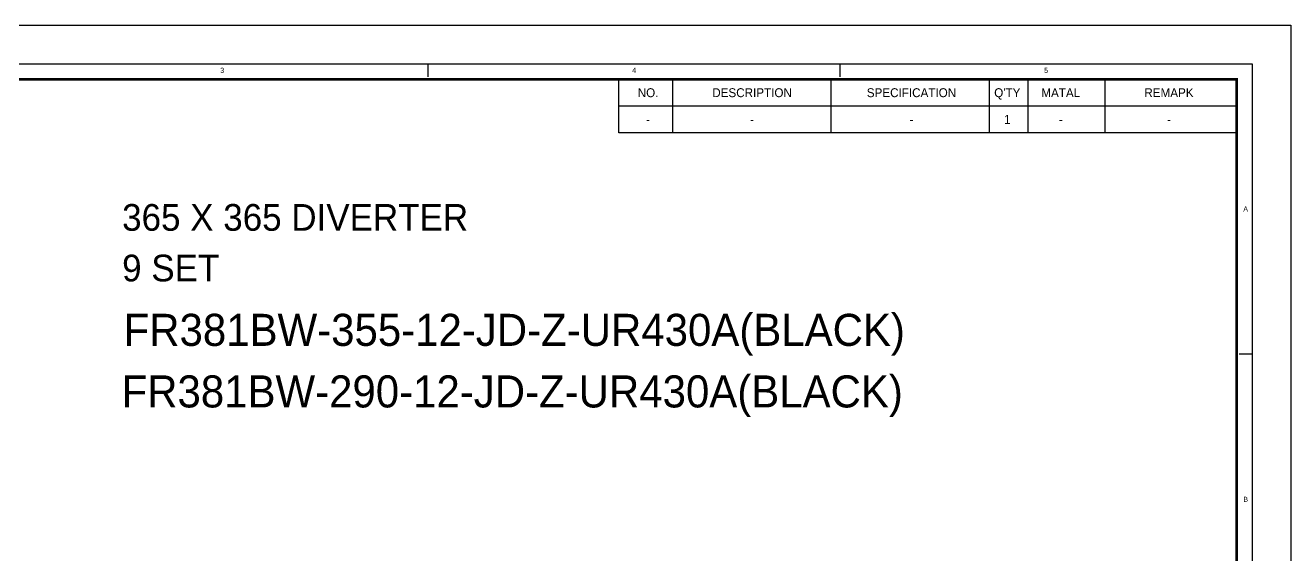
# Model space of a CAD drawing. Header units: inches. Extents: x 0 to 77285, y -118 to 40065.
# Drawn here: x 69861 to 71090, y 25838 to 26352 of the extents above; entities that cross this region are included whole.
import ezdxf
from ezdxf.enums import TextEntityAlignment as Align

# ---------------------------------------------------------------- set-up
doc = ezdxf.new("R2010")
doc.units = ezdxf.units.IN
doc.header["$LTSCALE"] = 5
doc.header["$MEASUREMENT"] = 0
doc.layers.add('44', color=4, linetype='Continuous')
doc.styles.add('SCI', font='')
doc.styles.get('SCI').set_extended_font_data('Gulim')

# ---------------------------------------------------------------- blocks, each defined once
blk = doc.blocks.new('A$Cbc27a0ff')
at = {"color": 2}
for p, q in [((252.5, -10), (252.5, -7.5)), ((332.5, -10), (332.5, -7.5)), ((412.5, -63.9), (410, -63.9))]:
    blk.add_line(p, q, dxfattribs=at)
blk.add_lwpolyline([(12.5, -289.5), (12.5, -7.5), (412.5, -7.5), (412.5, -289.5)], close=True, dxfattribs=at)
at = {"color": 40, "const_width": 0.5}
blk.add_lwpolyline([(15.5, -286.5), (15.5, -10.5), (409.5, -10.5), (409.5, -286.5)], close=True, dxfattribs=at)
at = {"layer": 'Defpoints', "color": 1}
blk.add_lwpolyline([(0, -297), (0, 0), (420, 0), (420, -297)], close=True, dxfattribs=at)
at = {"color": 2, "style": 'SCI'}
for s, p in [('3', (212.5, -8.75)), ('4', (292.5, -8.75)), ('5', (372.5, -8.75)), ('A', (411.25, -35.7)), ('B', (411.25, -92.1))]:
    blk.add_text(s, height=1, dxfattribs=at).set_placement(p, align=Align.MIDDLE_CENTER)

msp = doc.modelspace()

# ---------------------------------------------------------------- linework, layer by layer
for p, q in [((70437.22535195, 26273.9256958), (70437.22535195, 26299.88723426)), ((71037.22535195, 26273.9256958), (70437.22535195, 26273.9256958)), ((70437.22535195, 26247.96415734), (70437.22535195, 26273.9256958))]:
    msp.add_line(p, q)
at = {"color": 3}
for p, q in [((70489.72535195, 26273.9256958), (70489.72535195, 26299.88723426)), ((70643.47535195, 26273.9256958), (70643.47535195, 26299.88723426)), ((70797.22535195, 26273.9256958), (70797.22535195, 26299.88723426)), ((70834.72535195, 26273.9256958), (70834.72535195, 26299.88723426)), ((70909.72535195, 26273.9256958), (70909.72535195, 26299.88723426)), ((70489.72535195, 26247.96415734), (70489.72535195, 26273.9256958)), ((70643.47535195, 26247.96415734), (70643.47535195, 26273.9256958)), ((70797.22535195, 26247.96415734), (70797.22535195, 26273.9256958)), ((70834.72535195, 26247.96415734), (70834.72535195, 26273.9256958)), ((70909.72535195, 26247.96415734), (70909.72535195, 26273.9256958))]:
    msp.add_line(p, q, dxfattribs=at)
at = {"layer": '44'}
msp.add_line((71037.22535195, 26247.96415734), (70437.22535195, 26247.96415734), dxfattribs=at)

# ---------------------------------------------------------------- block references
at = {"xscale": 5, "yscale": 5, "zscale": 5}
msp.add_blockref('A$Cbc27a0ff', (68989.72535195, 26352.38723426), dxfattribs=at)

# ---------------------------------------------------------------- texts
at = {"style": 'SCI'}
for s, height, p in [('NO.', 8.653846154, (70465.72825477, 26286.90646503)), ('DESCRIPTION', 8.6538461538, (70566.71388895, 26286.90646503)), ('SPECIFICATION', 8.6538461538, (70721.50419811, 26286.90646503)), ("Q'TY", 8.653846154, (70814.53304426, 26286.90646503)), ('MATAL', 8.653846154, (70866.45612118, 26286.90646503)), ('REMAPK', 8.653846154, (70971.54526025, 26286.90646503)), ('-', 8.65384615, (70465.72825477, 26260.94492657)), ('-', 8.65384615, (70566.71388895, 26260.94492657)), ('-', 8.65384615, (70721.50419811, 26260.94492657)), ('1', 8.65384615, (70814.53304426, 26260.94492657)), ('-', 8.65384615, (70866.45612118, 26260.94492657)), ('-', 8.65384615, (70971.54526025, 26260.94492657))]:
    msp.add_text(s, height=height, dxfattribs=at).set_placement(p, align=Align.MIDDLE_CENTER)
at = {"color": 40, "style": 'SCI'}
for s, height, p in [('365 X 365 DIVERTER', 25.9615384615, (69955.03228209, 26165.75447035)), ('9 SET', 25.961538462, (69955.03228209, 26116.55549817))]:
    msp.add_text(s, height=height, dxfattribs=at).set_placement(p, align=Align.MIDDLE_LEFT)
at = {"style": 'SCI'}
for s, p in [('FR381BW-355-12-JD-Z-UR430A(BLACK)', (69956.4453184, 26072.06709385)), ('FR381BW-290-12-JD-Z-UR430A(BLACK)', (69954.4520156, 26012.26042555))]:
    msp.add_text(s, height=31.1538461538, dxfattribs=at).set_placement(p, align=Align.TOP_LEFT)

doc.saveas('drawing.dxf')
